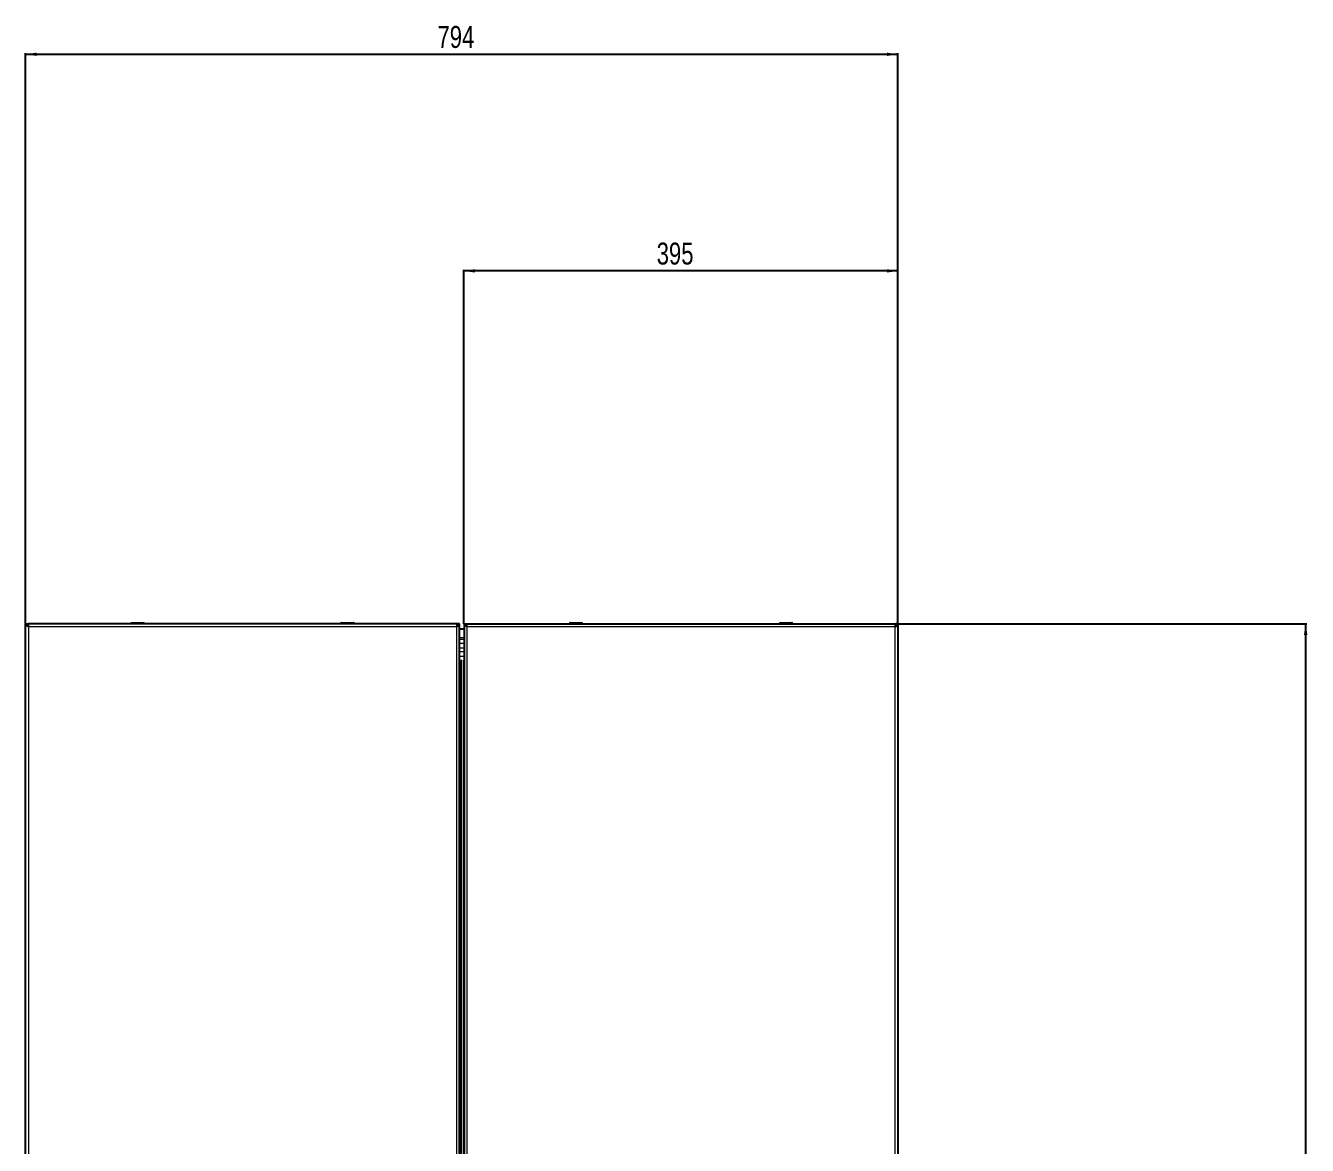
# Model space of a CAD drawing. Header units: millimetres. Extents: x -421 to 2398, y -1229 to 1219.
# Drawn here: x 1232 to 2398, y -23 to 996 of the extents above; entities that cross this region are included whole.
import ezdxf

# ---------------------------------------------------------------- set-up
doc = ezdxf.new("R2010")
doc.units = ezdxf.units.MM
doc.layers.add('FORMAT', color=7, linetype='Continuous')
doc.styles.add('SLDTEXTSTYLE0', font='TXT', dxfattribs={"width": 0.75})
doc.dimstyles.new('SLDDIMSTYLE0', dxfattribs={"dimtxt": 20, "dimasz": 10, "dimexe": 0, "dimexo": 0.0625, "dimgap": 5, "dimtad": 2, "dimdec": 1, "dimrnd": 1e-09, "dimzin": 12, "dimdsep": 46, "dimtxsty": 'SLDTEXTSTYLE0', "dimsah": 1, "dimcen": 0.09, "dimadec": 0, "dimazin": 3, "dimtfac": 1, "dimtofl": 0, "dimtmove": 0, "dimatfit": 3, "dimfxl": 0, "dimfrac": 2, "dimtolj": 1, "dimtzin": 12, "dimarcsym": 0})

# ---------------------------------------------------------------- blocks, each defined once
blk = doc.blocks.new('_D')
at = {"layer": 'FORMAT'}
for p, q in [((2023.5, 451.5), (2397.9, 451.5)), ((2396.9, -703.5), (2396.9, 451.5)), ((2023.5, -703.5), (2397.9, -703.5))]:
    blk.add_line(p, q, dxfattribs=at)
for points in [[(2396.9, 451.5), (2395.3, 441.5), (2398.4, 441.5)], [(2396.9, -703.5), (2398.4, -693.5), (2395.3, -693.5)]]:
    blk.add_solid(points, dxfattribs=at)
at = {"layer": 'FORMAT', "insert": (2371.1, -155.5), "char_height": 20, "attachment_point": 1, "rotation": 90, "style": 'SLDTEXTSTYLE0'}
blk.add_mtext('1155', dxfattribs=at)
blk = doc.blocks.new('_D_1')
at = {"layer": 'FORMAT'}
for p, q in [((1231.8, 451.6), (1231.8, 971)), ((1231.8, 970), (2025.8, 970)), ((2025.8, 451.6), (2025.8, 971))]:
    blk.add_line(p, q, dxfattribs=at)
for points in [[(1231.8, 970), (1241.8, 968.5), (1241.8, 971.5)], [(2025.8, 970), (2015.8, 971.5), (2015.8, 968.5)]]:
    blk.add_solid(points, dxfattribs=at)
at = {"layer": 'FORMAT', "insert": (1606.7, 995.8), "char_height": 20, "attachment_point": 1, "style": 'SLDTEXTSTYLE0'}
blk.add_mtext('794', dxfattribs=at)
blk = doc.blocks.new('_D_2')
at = {"layer": 'FORMAT'}
for p, q in [((1630.8, 451.6), (1630.8, 773.8)), ((2025.8, 772.8), (1630.8, 772.8)), ((2025.8, 451.6), (2025.8, 773.8))]:
    blk.add_line(p, q, dxfattribs=at)
for points in [[(1630.8, 772.8), (1640.8, 771.3), (1640.8, 774.4)], [(2025.8, 772.8), (2015.8, 774.4), (2015.8, 771.3)]]:
    blk.add_solid(points, dxfattribs=at)
at = {"layer": 'FORMAT', "insert": (1806.2, 798.6), "char_height": 20, "attachment_point": 1, "style": 'SLDTEXTSTYLE0'}
blk.add_mtext('395', dxfattribs=at)

msp = doc.modelspace()

# ---------------------------------------------------------------- linework, layer by layer
at = {"color": 7, "linetype": 'Continuous', "lineweight": 25}
for p, q in [((1231.83, -703.45), (1231.83, 451.55)), ((1231.83, 451.55), (1233.83, 451.55)), ((1624.53, 451.55), (1234.13, 451.55)), ((1234.13, 449.55), (1234.13, 451.55)), ((1328.08, 452.3), (1328.08, 451.55)), ((1328.33, 452.55), (1339.33, 452.55)), ((1339.58, 451.55), (1339.58, 452.3)), ((1519.08, 452.3), (1519.08, 451.55)), ((1519.33, 452.55), (1521.82, 452.55)), ((1521.82, 452.55), (1530.33, 452.55)), ((1530.58, 451.55), (1530.58, 452.3)), ((1624.53, 451.55), (1624.53, 449.55)), ((1626.83, 451.55), (1624.83, 451.55)), ((1626.83, -703.45), (1626.83, 451.55)), ((1630.83, 446.55), (1626.83, 446.55)), ((1630.83, 451.55), (1632.83, 451.55)), ((1630.83, 451.55), (1630.83, -703.45)), ((1633.13, 451.55), (1633.13, 449.83)), ((1633.13, 451.55), (2023.53, 451.55)), ((1727.08, 452.3), (1727.08, 451.55)), ((1727.33, 452.55), (1738.33, 452.55)), ((1738.58, 451.55), (1738.58, 452.3)), ((1918.08, 452.3), (1918.08, 451.55)), ((1918.33, 452.55), (1920.82, 452.55)), ((1920.82, 452.55), (1929.33, 452.55)), ((1929.58, 451.55), (1929.58, 452.3)), ((2023.53, 449.85), (2023.53, 451.55)), ((2025.83, 451.55), (2023.83, 451.55)), ((2025.83, -703.45), (2025.83, 451.55)), ((1627.37, 417.75), (1626.83, 417.75)), ((1626.96, 413.75), (1626.83, 413.75))]:
    msp.add_line(p, q, dxfattribs=at)
at = {"color": 8, "linetype": 'Continuous', "lineweight": 18}
for p, q in [((1234.43, 448.95), (1234.43, -700.85)), ((1624.23, 448.95), (1234.43, 448.95)), ((1339.58, 452.3), (1328.08, 452.3)), ((1521.68, 452.3), (1519.08, 452.3)), ((1530.58, 452.3), (1521.68, 452.3)), ((1624.23, -700.85), (1624.23, 448.95)), ((1633.43, 448.95), (1633.43, -48.61)), ((2023.23, 448.95), (1633.43, 448.95)), ((1738.58, 452.3), (1727.08, 452.3)), ((1920.68, 452.3), (1918.08, 452.3)), ((1929.58, 452.3), (1920.68, 452.3)), ((2023.23, -700.85), (2023.23, 448.95)), ((1630.83, 438.82), (1626.83, 438.82)), ((1630.83, 437.38), (1626.83, 437.38)), ((1630.83, 433.61), (1626.83, 433.61)), ((1630.83, 429.28), (1626.83, 429.28)), ((1630.83, 426.06), (1626.83, 426.06)), ((1630.83, 421.73), (1626.83, 421.73)), ((1627.84, -670.58), (1627.84, 418.68)), ((1628.31, 418.7), (1628.31, -670.6)), ((1628.88, -670.27), (1628.88, 418.36)), ((1630.23, 418.36), (1630.23, -670.27))]:
    msp.add_line(p, q, dxfattribs=at)
at = {"color": 7, "linetype": 'Continuous', "lineweight": 25}
for centre, start, end in [((1328.33, 452.3), 90, 180), ((1339.33, 452.3), 0, 90), ((1519.33, 452.3), 90, 180), ((1530.33, 452.3), 0, 90), ((1727.33, 452.3), 90, 180), ((1738.33, 452.3), 0, 90), ((1918.33, 452.3), 90, 180), ((1929.33, 452.3), 0, 90)]:
    msp.add_arc(centre, 0.25, start, end, dxfattribs=at)
for points in [[(1231.83, 451.55), (1231.87, 451.33), (1231.95, 450.9), (1232.55, 450.25), (1233.41, 449.6), (1234.09, 449.17), (1234.43, 448.95)], [(1233.83, 451.55), (1233.87, 451.12), (1233.94, 450.25), (1234.27, 449.38), (1234.43, 448.95)], [(1234.43, 448.95), (1234.4, 449.29), (1234.35, 449.97), (1234.28, 450.83), (1234.2, 451.43), (1234.15, 451.51), (1234.13, 451.55)], [(1234.43, 448.95), (1234.4, 449.03), (1234.35, 449.18), (1234.28, 449.38), (1234.2, 449.52), (1234.15, 449.54), (1234.13, 449.55)], [(1624.23, 448.95), (1624.57, 449.17), (1625.25, 449.6), (1626.11, 450.25), (1626.71, 450.9), (1626.79, 451.33), (1626.83, 451.55)], [(1624.23, 448.95), (1624.39, 449.38), (1624.71, 450.25), (1624.79, 451.12), (1624.83, 451.55)], [(1624.53, 451.55), (1624.5, 451.51), (1624.45, 451.43), (1624.38, 450.83), (1624.3, 449.97), (1624.25, 449.29), (1624.23, 448.95)], [(1624.53, 449.55), (1624.5, 449.54), (1624.45, 449.52), (1624.38, 449.38), (1624.3, 449.18), (1624.25, 449.03), (1624.23, 448.95)], [(1633.43, 448.95), (1633.4, 449.29), (1633.35, 449.97), (1633.28, 450.83), (1633.2, 451.43), (1633.15, 451.51), (1633.13, 451.55)], [(2023.53, 451.55), (2023.5, 451.51), (2023.45, 451.43), (2023.38, 450.83), (2023.3, 449.97), (2023.25, 449.29), (2023.23, 448.95)]]:
    msp.add_open_spline(points, degree=3, dxfattribs=at)
for points, knots in [([(1630.83, 451.55), (1630.86, 451.36), (1630.92, 450.96), (1631.45, 450.33), (1632.33, 449.65), (1633.05, 449.19), (1633.43, 448.95)], [0, 0, 0, 0, 0.2135062, 0.4683221, 0.7232409, 1, 1, 1, 1]), ([(1632.83, 451.55), (1632.86, 451.17), (1632.9, 450.55), (1633.16, 449.68), (1633.34, 449.2), (1633.43, 448.95)], [0, 0, 0, 0, 0.4375, 0.7156903, 1, 1, 1, 1]), ([(2023.23, 448.95), (2023.36, 449.33), (2023.59, 449.95), (2023.79, 450.82), (2023.82, 451.3), (2023.83, 451.55)], [0, 0, 0, 0, 0.4375, 0.7156903, 1, 1, 1, 1]), ([(2023.23, 448.95), (2023.52, 449.13), (2024.15, 449.54), (2025.01, 450.16), (2025.69, 450.84), (2025.78, 451.31), (2025.83, 451.55)], [0, 0, 0, 0, 0.2113527, 0.4661677, 0.7210903, 1, 1, 1, 1])]:
    msp.add_open_spline(points, degree=3, knots=knots, dxfattribs=at)

# ---------------------------------------------------------------- dimensions: what is measured, and where the dimension line sits
at = {"layer": 'FORMAT'}
for base, p1, p2, picture, middle in [((2025.83, 970), (1231.83, 451.55), (2025.83, 451.55), '_D_1', (1628.83, 970)), ((1630.83, 772.83), (2025.83, 451.55), (1630.83, 451.55), '_D_2', (1828.33, 772.83))]:
    dim = msp.add_linear_dim(base=base, p1=p1, p2=p2, dimstyle='SLDDIMSTYLE0', dxfattribs=at)
    dim.commit()
    dim.dimension.update_dxf_attribs({"geometry": picture, "text_midpoint": middle, "dimtype": 160})
dim = msp.add_linear_dim(base=(2396.87, 451.55), p1=(2023.53, -703.45), p2=(2023.53, 451.55), angle=90, dimstyle='SLDDIMSTYLE0', dxfattribs=at)
dim.commit()
dim.dimension.update_dxf_attribs({"geometry": '_D', "text_midpoint": (2396.87, -125.95), "dimtype": 160})

doc.saveas('drawing.dxf')
